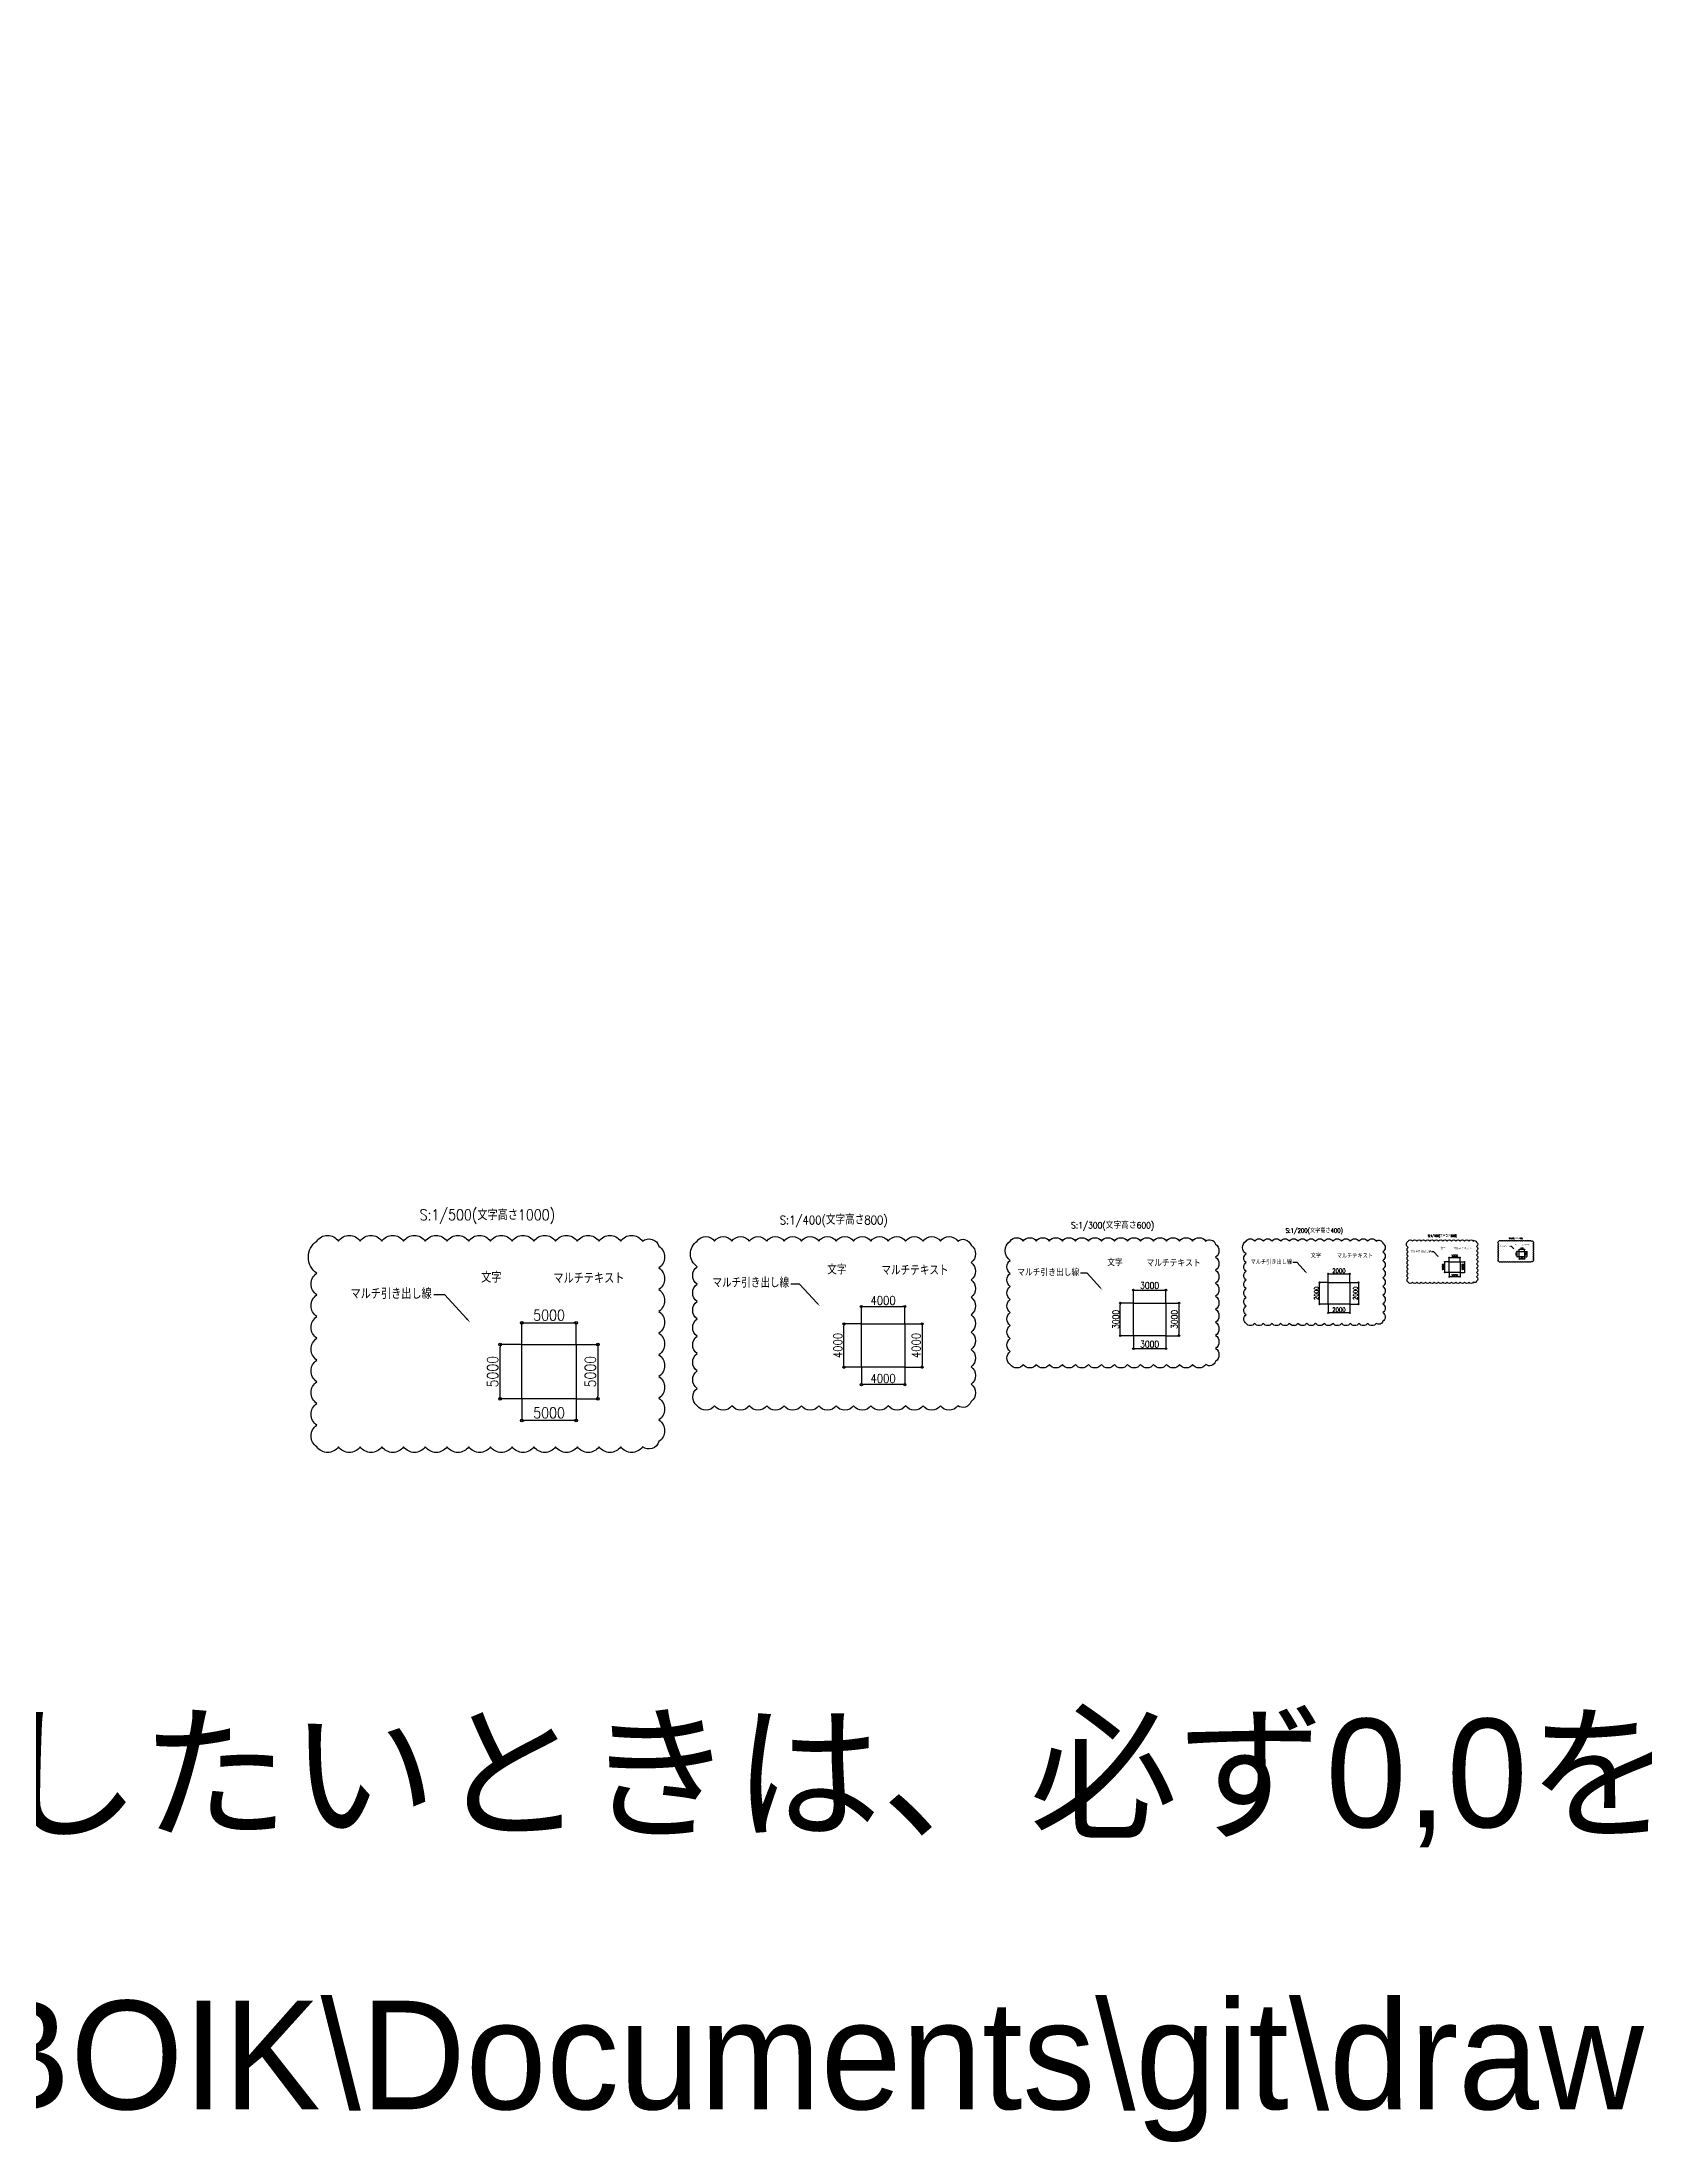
# Model space of a CAD drawing. Extents: x -668440 to 1010955, y -1678500 to 210463.
# Drawn here: x -5301 to 142429, y 17003 to 210463 of the extents above; entities that cross this region are included whole.
import ezdxf
from ezdxf import colors
from ezdxf.entities.mleader import LeaderData, LeaderLine
from ezdxf.enums import TextEntityAlignment as Align
from ezdxf.math import Vec2, Vec3

# ---------------------------------------------------------------- set-up
doc = ezdxf.new("R2010")
doc.units = 0
doc.header["$MEASUREMENT"] = 0
doc.layers.get('0').update_dxf_attribs({"color": 3, "linetype": 'CONTINUOUS'})
doc.layers.get('Defpoints').update_dxf_attribs({"color": 251, "linetype": 'CONTINUOUS'})
doc.layers.add('99_レイアウト枠', color=251, linetype='CONTINUOUS', plot=False)
doc.styles.add('DRACAD', font='txt', dxfattribs={"width": 0.85, "bigfont": 'extfont2'})
doc.styles.get("Standard").update_dxf_attribs({"font": 'Osaka.ttc'})
doc.dimstyles.new('MYDIM', dxfattribs={"dimtxt": 120, "dimasz": 20, "dimexe": 1.25, "dimexo": 50, "dimgap": 50, "dimtad": 1, "dimdec": 4, "dimdsep": 46, "dimtxsty": 'DRACAD', "dimblk": 'ORIGIN', "dimcen": 2.5, "dimadec": 0, "dimazin": 0, "dimtfac": 1, "dimtdec": 4, "dimtmove": 0, "dimatfit": 3, "dimfxl": 1, "dimtolj": 1, "dimtzin": 0, "dimarcsym": 0})

# ---------------------------------------------------------------- blocks, each defined once
blk = doc.blocks.new('_ORIGIN')
at = {"color": 0, "linetype": 'ByBlock', "lineweight": -2}
blk.add_line((0, 0), (-1, 0), dxfattribs=at)
blk.add_circle((0, 0), 0.5, dxfattribs=at)
blk = doc.blocks.new('*D10223')
at = {"color": 0, "lineweight": -2}
for p, q in [((38899, 90470), (36899, 90470)), ((36899, 85720), (36899, 90220)), ((38899, 85470), (36899, 85470))]:
    blk.add_line(p, q, dxfattribs=at)
at = {"layer": 'Defpoints', "color": 0}
for p in [(36899, 90470), (38899, 90470), (38899, 85470)]:
    blk.add_point(p, dxfattribs=at)
at = {"color": 0, "linetype": 'ByBlock', "lineweight": -2, "xscale": 250, "yscale": 250, "zscale": 250}
for p, rotation in [((36899, 90470), 90), ((36899, 85470), 270)]:
    blk.add_blockref('_ORIGIN', p, dxfattribs=dict(at, rotation=rotation))
at = {"color": 0, "insert": (36199, 87970), "char_height": 1000, "attachment_point": 5, "rotation": 90, "style": 'DRACAD'}
blk.add_mtext('\\A1;5000', dxfattribs=at)
blk = doc.blocks.new('*D10224')
at = {"color": 0, "lineweight": -2}
for p, q in [((38899, 85470), (38899, 83470)), ((43899, 85470), (43899, 83470)), ((43649, 83470), (39149, 83470))]:
    blk.add_line(p, q, dxfattribs=at)
at = {"layer": 'Defpoints', "color": 0}
for p in [(38899, 85470), (43899, 85470), (38899, 83470)]:
    blk.add_point(p, dxfattribs=at)
at = {"color": 0, "linetype": 'ByBlock', "lineweight": -2, "xscale": 250, "yscale": 250, "zscale": 250, "rotation": 180}
blk.add_blockref('_ORIGIN', (38899, 83470), dxfattribs=at)
at = {"color": 0, "linetype": 'ByBlock', "lineweight": -2, "xscale": 250, "yscale": 250, "zscale": 250}
blk.add_blockref('_ORIGIN', (43899, 83470), dxfattribs=at)
at = {"color": 0, "insert": (41399, 84170), "char_height": 1000, "attachment_point": 5, "style": 'DRACAD'}
blk.add_mtext('\\A1;5000', dxfattribs=at)
blk = doc.blocks.new('*D10225')
at = {"color": 0, "lineweight": -2}
for p, q in [((43899, 90470), (45899, 90470)), ((45899, 90220), (45899, 85720)), ((43899, 85470), (45899, 85470))]:
    blk.add_line(p, q, dxfattribs=at)
at = {"layer": 'Defpoints', "color": 0}
for p in [(43899, 90470), (43899, 85470), (45899, 85470)]:
    blk.add_point(p, dxfattribs=at)
at = {"color": 0, "linetype": 'ByBlock', "lineweight": -2, "xscale": 250, "yscale": 250, "zscale": 250}
for p, rotation in [((45899, 90470), 90), ((45899, 85470), 270)]:
    blk.add_blockref('_ORIGIN', p, dxfattribs=dict(at, rotation=rotation))
at = {"color": 0, "insert": (45199, 87970), "char_height": 1000, "attachment_point": 5, "rotation": 90, "style": 'DRACAD'}
blk.add_mtext('\\A1;5000', dxfattribs=at)
blk = doc.blocks.new('*D10226')
at = {"color": 0, "lineweight": -2}
for p, q in [((38899, 90470), (38899, 92470)), ((39149, 92470), (43649, 92470)), ((43899, 90470), (43899, 92470))]:
    blk.add_line(p, q, dxfattribs=at)
at = {"layer": 'Defpoints', "color": 0}
for p in [(43899, 92470), (38899, 90470), (43899, 90470)]:
    blk.add_point(p, dxfattribs=at)
at = {"color": 0, "linetype": 'ByBlock', "lineweight": -2, "xscale": 250, "yscale": 250, "zscale": 250, "rotation": 180}
blk.add_blockref('_ORIGIN', (38899, 92470), dxfattribs=at)
at = {"color": 0, "linetype": 'ByBlock', "lineweight": -2, "xscale": 250, "yscale": 250, "zscale": 250}
blk.add_blockref('_ORIGIN', (43899, 92470), dxfattribs=at)
at = {"color": 0, "insert": (41399, 93170), "char_height": 1000, "attachment_point": 5, "style": 'DRACAD'}
blk.add_mtext('\\A1;5000', dxfattribs=at)
blk = doc.blocks.new('*D10230')
at = {"color": 0, "lineweight": -2}
for p, q in [((70162, 92376), (70162, 93976)), ((70362, 93976), (73962, 93976)), ((74162, 92376), (74162, 93976))]:
    blk.add_line(p, q, dxfattribs=at)
at = {"layer": 'Defpoints', "color": 0}
for p in [(74162, 93976), (70162, 92376), (74162, 92376)]:
    blk.add_point(p, dxfattribs=at)
at = {"color": 0, "linetype": 'ByBlock', "lineweight": -2, "xscale": 200, "yscale": 200, "zscale": 200, "rotation": 180}
blk.add_blockref('_ORIGIN', (70162, 93976), dxfattribs=at)
at = {"color": 0, "linetype": 'ByBlock', "lineweight": -2, "xscale": 200, "yscale": 200, "zscale": 200}
blk.add_blockref('_ORIGIN', (74162, 93976), dxfattribs=at)
at = {"color": 0, "insert": (72162, 94536), "char_height": 800, "attachment_point": 5, "style": 'DRACAD'}
blk.add_mtext('\\A1;4000', dxfattribs=at)
blk = doc.blocks.new('*D10231')
at = {"color": 0, "lineweight": -2}
for p, q in [((74162, 92376), (75762, 92376)), ((75762, 92176), (75762, 88576)), ((74162, 88376), (75762, 88376))]:
    blk.add_line(p, q, dxfattribs=at)
at = {"layer": 'Defpoints', "color": 0}
for p in [(74162, 92376), (74162, 88376), (75762, 88376)]:
    blk.add_point(p, dxfattribs=at)
at = {"color": 0, "linetype": 'ByBlock', "lineweight": -2, "xscale": 200, "yscale": 200, "zscale": 200}
for p, rotation in [((75762, 92376), 90), ((75762, 88376), 270)]:
    blk.add_blockref('_ORIGIN', p, dxfattribs=dict(at, rotation=rotation))
at = {"color": 0, "insert": (75202, 90376), "char_height": 800, "attachment_point": 5, "rotation": 90, "style": 'DRACAD'}
blk.add_mtext('\\A1;4000', dxfattribs=at)
blk = doc.blocks.new('*D10232')
at = {"color": 0, "lineweight": -2}
for p, q in [((70162, 92376), (68562, 92376)), ((68562, 88576), (68562, 92176)), ((70162, 88376), (68562, 88376))]:
    blk.add_line(p, q, dxfattribs=at)
at = {"layer": 'Defpoints', "color": 0}
for p in [(68562, 92376), (70162, 92376), (70162, 88376)]:
    blk.add_point(p, dxfattribs=at)
at = {"color": 0, "linetype": 'ByBlock', "lineweight": -2, "xscale": 200, "yscale": 200, "zscale": 200}
for p, rotation in [((68562, 92376), 90), ((68562, 88376), 270)]:
    blk.add_blockref('_ORIGIN', p, dxfattribs=dict(at, rotation=rotation))
at = {"color": 0, "insert": (68002, 90376), "char_height": 800, "attachment_point": 5, "rotation": 90, "style": 'DRACAD'}
blk.add_mtext('\\A1;4000', dxfattribs=at)
blk = doc.blocks.new('*D10233')
at = {"color": 0, "lineweight": -2}
for p, q in [((70162, 88376), (70162, 86776)), ((74162, 88376), (74162, 86776)), ((73962, 86776), (70362, 86776))]:
    blk.add_line(p, q, dxfattribs=at)
at = {"layer": 'Defpoints', "color": 0}
for p in [(70162, 88376), (74162, 88376), (70162, 86776)]:
    blk.add_point(p, dxfattribs=at)
at = {"color": 0, "linetype": 'ByBlock', "lineweight": -2, "xscale": 200, "yscale": 200, "zscale": 200, "rotation": 180}
blk.add_blockref('_ORIGIN', (70162, 86776), dxfattribs=at)
at = {"color": 0, "linetype": 'ByBlock', "lineweight": -2, "xscale": 200, "yscale": 200, "zscale": 200}
blk.add_blockref('_ORIGIN', (74162, 86776), dxfattribs=at)
at = {"color": 0, "insert": (72162, 87336), "char_height": 800, "attachment_point": 5, "style": 'DRACAD'}
blk.add_mtext('\\A1;4000', dxfattribs=at)
blk = doc.blocks.new('*D10234')
at = {"color": 0, "lineweight": -2}
for p, q in [((95213, 94282), (95213, 95482)), ((95363, 95482), (98063, 95482)), ((98213, 94282), (98213, 95482))]:
    blk.add_line(p, q, dxfattribs=at)
at = {"layer": 'Defpoints', "color": 0}
for p in [(98213, 95482), (95213, 94282), (98213, 94282)]:
    blk.add_point(p, dxfattribs=at)
at = {"color": 0, "linetype": 'ByBlock', "lineweight": -2, "xscale": 150, "yscale": 150, "zscale": 150, "rotation": 180}
blk.add_blockref('_ORIGIN', (95213, 95482), dxfattribs=at)
at = {"color": 0, "linetype": 'ByBlock', "lineweight": -2, "xscale": 150, "yscale": 150, "zscale": 150}
blk.add_blockref('_ORIGIN', (98213, 95482), dxfattribs=at)
at = {"color": 0, "insert": (96713, 95902), "char_height": 600, "attachment_point": 5, "style": 'DRACAD'}
blk.add_mtext('\\A1;3000', dxfattribs=at)
blk = doc.blocks.new('*D10235')
at = {"color": 0, "lineweight": -2}
for p, q in [((98213, 94282), (99413, 94282)), ((99413, 94132), (99413, 91432)), ((98213, 91282), (99413, 91282))]:
    blk.add_line(p, q, dxfattribs=at)
at = {"layer": 'Defpoints', "color": 0}
for p in [(98213, 94282), (98213, 91282), (99413, 91282)]:
    blk.add_point(p, dxfattribs=at)
at = {"color": 0, "linetype": 'ByBlock', "lineweight": -2, "xscale": 150, "yscale": 150, "zscale": 150}
for p, rotation in [((99413, 94282), 90), ((99413, 91282), 270)]:
    blk.add_blockref('_ORIGIN', p, dxfattribs=dict(at, rotation=rotation))
at = {"color": 0, "insert": (98993, 92782), "char_height": 600, "attachment_point": 5, "rotation": 90, "style": 'DRACAD'}
blk.add_mtext('\\A1;3000', dxfattribs=at)
blk = doc.blocks.new('*D10236')
at = {"color": 0, "lineweight": -2}
for p, q in [((95213, 94282), (94013, 94282)), ((94013, 91432), (94013, 94132)), ((95213, 91282), (94013, 91282))]:
    blk.add_line(p, q, dxfattribs=at)
at = {"layer": 'Defpoints', "color": 0}
for p in [(94013, 94282), (95213, 94282), (95213, 91282)]:
    blk.add_point(p, dxfattribs=at)
at = {"color": 0, "linetype": 'ByBlock', "lineweight": -2, "xscale": 150, "yscale": 150, "zscale": 150}
for p, rotation in [((94013, 94282), 90), ((94013, 91282), 270)]:
    blk.add_blockref('_ORIGIN', p, dxfattribs=dict(at, rotation=rotation))
at = {"color": 0, "insert": (93593, 92782), "char_height": 600, "attachment_point": 5, "rotation": 90, "style": 'DRACAD'}
blk.add_mtext('\\A1;3000', dxfattribs=at)
blk = doc.blocks.new('*D10237')
at = {"color": 0, "lineweight": -2}
for p, q in [((95213, 91282), (95213, 90082)), ((98213, 91282), (98213, 90082)), ((98063, 90082), (95363, 90082))]:
    blk.add_line(p, q, dxfattribs=at)
at = {"layer": 'Defpoints', "color": 0}
for p in [(95213, 91282), (98213, 91282), (95213, 90082)]:
    blk.add_point(p, dxfattribs=at)
at = {"color": 0, "linetype": 'ByBlock', "lineweight": -2, "xscale": 150, "yscale": 150, "zscale": 150, "rotation": 180}
blk.add_blockref('_ORIGIN', (95213, 90082), dxfattribs=at)
at = {"color": 0, "linetype": 'ByBlock', "lineweight": -2, "xscale": 150, "yscale": 150, "zscale": 150}
blk.add_blockref('_ORIGIN', (98213, 90082), dxfattribs=at)
at = {"color": 0, "insert": (96713, 90502), "char_height": 600, "attachment_point": 5, "style": 'DRACAD'}
blk.add_mtext('\\A1;3000', dxfattribs=at)
blk = doc.blocks.new('*D10238')
at = {"color": 0, "lineweight": -2}
for p, q in [((113149, 96188), (113149, 96988)), ((113249, 96988), (115049, 96988)), ((115149, 96188), (115149, 96988))]:
    blk.add_line(p, q, dxfattribs=at)
at = {"layer": 'Defpoints', "color": 0}
for p in [(115149, 96988), (113149, 96188), (115149, 96188)]:
    blk.add_point(p, dxfattribs=at)
at = {"color": 0, "linetype": 'ByBlock', "lineweight": -2, "xscale": 100, "yscale": 100, "zscale": 100, "rotation": 180}
blk.add_blockref('_ORIGIN', (113149, 96988), dxfattribs=at)
at = {"color": 0, "linetype": 'ByBlock', "lineweight": -2, "xscale": 100, "yscale": 100, "zscale": 100}
blk.add_blockref('_ORIGIN', (115149, 96988), dxfattribs=at)
at = {"color": 0, "insert": (114149, 97268), "char_height": 400, "attachment_point": 5, "style": 'DRACAD'}
blk.add_mtext('\\A1;2000', dxfattribs=at)
blk = doc.blocks.new('*D10239')
at = {"color": 0, "lineweight": -2}
for p, q in [((115149, 96188), (115949, 96188)), ((115949, 96088), (115949, 94288)), ((115149, 94188), (115949, 94188))]:
    blk.add_line(p, q, dxfattribs=at)
at = {"layer": 'Defpoints', "color": 0}
for p in [(115149, 96188), (115149, 94188), (115949, 94188)]:
    blk.add_point(p, dxfattribs=at)
at = {"color": 0, "linetype": 'ByBlock', "lineweight": -2, "xscale": 100, "yscale": 100, "zscale": 100}
for p, rotation in [((115949, 96188), 90), ((115949, 94188), 270)]:
    blk.add_blockref('_ORIGIN', p, dxfattribs=dict(at, rotation=rotation))
at = {"color": 0, "insert": (115669, 95188), "char_height": 400, "attachment_point": 5, "rotation": 90, "style": 'DRACAD'}
blk.add_mtext('\\A1;2000', dxfattribs=at)
blk = doc.blocks.new('*D10240')
at = {"color": 0, "lineweight": -2}
for p, q in [((113149, 96188), (112349, 96188)), ((112349, 94288), (112349, 96088)), ((113149, 94188), (112349, 94188))]:
    blk.add_line(p, q, dxfattribs=at)
at = {"layer": 'Defpoints', "color": 0}
for p in [(112349, 96188), (113149, 96188), (113149, 94188)]:
    blk.add_point(p, dxfattribs=at)
at = {"color": 0, "linetype": 'ByBlock', "lineweight": -2, "xscale": 100, "yscale": 100, "zscale": 100}
for p, rotation in [((112349, 96188), 90), ((112349, 94188), 270)]:
    blk.add_blockref('_ORIGIN', p, dxfattribs=dict(at, rotation=rotation))
at = {"color": 0, "insert": (112069, 95188), "char_height": 400, "attachment_point": 5, "rotation": 90, "style": 'DRACAD'}
blk.add_mtext('\\A1;2000', dxfattribs=at)
blk = doc.blocks.new('*D10241')
at = {"color": 0, "lineweight": -2}
for p, q in [((113149, 94188), (113149, 93388)), ((115049, 93388), (113249, 93388)), ((115149, 94188), (115149, 93388))]:
    blk.add_line(p, q, dxfattribs=at)
at = {"layer": 'Defpoints', "color": 0}
for p in [(113149, 94188), (113149, 93388), (115149, 94188)]:
    blk.add_point(p, dxfattribs=at)
at = {"color": 0, "linetype": 'ByBlock', "lineweight": -2, "xscale": 100, "yscale": 100, "zscale": 100, "rotation": 180}
blk.add_blockref('_ORIGIN', (113149, 93388), dxfattribs=at)
at = {"color": 0, "linetype": 'ByBlock', "lineweight": -2, "xscale": 100, "yscale": 100, "zscale": 100}
blk.add_blockref('_ORIGIN', (115149, 93388), dxfattribs=at)
at = {"color": 0, "insert": (114149, 93668), "char_height": 400, "attachment_point": 5, "style": 'DRACAD'}
blk.add_mtext('\\A1;2000', dxfattribs=at)
blk = doc.blocks.new('*D10242')
at = {"color": 0, "lineweight": -2}
for p, q in [((124302, 98094), (124302, 98494)), ((124352, 98494), (125252, 98494)), ((125302, 98094), (125302, 98494))]:
    blk.add_line(p, q, dxfattribs=at)
at = {"layer": 'Defpoints', "color": 0}
for p in [(124302, 98094), (125302, 98494), (125302, 98094)]:
    blk.add_point(p, dxfattribs=at)
at = {"color": 0, "linetype": 'ByBlock', "lineweight": -2, "xscale": 50, "yscale": 50, "zscale": 50, "rotation": 180}
blk.add_blockref('_ORIGIN', (124302, 98494), dxfattribs=at)
at = {"color": 0, "linetype": 'ByBlock', "lineweight": -2, "xscale": 50, "yscale": 50, "zscale": 50}
blk.add_blockref('_ORIGIN', (125302, 98494), dxfattribs=at)
at = {"color": 0, "insert": (124802, 98634), "char_height": 200, "attachment_point": 5, "style": 'DRACAD'}
blk.add_mtext('\\A1;1000', dxfattribs=at)
blk = doc.blocks.new('*D10243')
at = {"color": 0, "lineweight": -2}
for p, q in [((125302, 98094), (125702, 98094)), ((125302, 97094), (125702, 97094)), ((125702, 98044), (125702, 97144))]:
    blk.add_line(p, q, dxfattribs=at)
at = {"layer": 'Defpoints', "color": 0}
for p in [(125302, 98094), (125302, 97094), (125702, 97094)]:
    blk.add_point(p, dxfattribs=at)
at = {"color": 0, "linetype": 'ByBlock', "lineweight": -2, "xscale": 50, "yscale": 50, "zscale": 50}
for p, rotation in [((125702, 98094), 90), ((125702, 97094), 270)]:
    blk.add_blockref('_ORIGIN', p, dxfattribs=dict(at, rotation=rotation))
at = {"color": 0, "insert": (125562, 97594), "char_height": 200, "attachment_point": 5, "rotation": 90, "style": 'DRACAD'}
blk.add_mtext('\\A1;1000', dxfattribs=at)
blk = doc.blocks.new('*D10244')
at = {"color": 0, "lineweight": -2}
for p, q in [((124302, 98094), (123902, 98094)), ((123902, 97144), (123902, 98044)), ((124302, 97094), (123902, 97094))]:
    blk.add_line(p, q, dxfattribs=at)
at = {"layer": 'Defpoints', "color": 0}
for p in [(123902, 98094), (124302, 98094), (124302, 97094)]:
    blk.add_point(p, dxfattribs=at)
at = {"color": 0, "linetype": 'ByBlock', "lineweight": -2, "xscale": 50, "yscale": 50, "zscale": 50}
for p, rotation in [((123902, 98094), 90), ((123902, 97094), 270)]:
    blk.add_blockref('_ORIGIN', p, dxfattribs=dict(at, rotation=rotation))
at = {"color": 0, "insert": (123762, 97594), "char_height": 200, "attachment_point": 5, "rotation": 90, "style": 'DRACAD'}
blk.add_mtext('\\A1;1000', dxfattribs=at)
blk = doc.blocks.new('*D10245')
at = {"color": 0, "lineweight": -2}
for p, q in [((124302, 97094), (124302, 96694)), ((125302, 97094), (125302, 96694)), ((125252, 96694), (124352, 96694))]:
    blk.add_line(p, q, dxfattribs=at)
at = {"layer": 'Defpoints', "color": 0}
for p in [(124302, 97094), (125302, 97094), (124302, 96694)]:
    blk.add_point(p, dxfattribs=at)
at = {"color": 0, "linetype": 'ByBlock', "lineweight": -2, "xscale": 50, "yscale": 50, "zscale": 50, "rotation": 180}
blk.add_blockref('_ORIGIN', (124302, 96694), dxfattribs=at)
at = {"color": 0, "linetype": 'ByBlock', "lineweight": -2, "xscale": 50, "yscale": 50, "zscale": 50}
blk.add_blockref('_ORIGIN', (125302, 96694), dxfattribs=at)
at = {"color": 0, "insert": (124802, 96834), "char_height": 200, "attachment_point": 5, "style": 'DRACAD'}
blk.add_mtext('\\A1;1000', dxfattribs=at)
blk = doc.blocks.new('*D10246')
at = {"color": 0, "lineweight": -2}
for p, q in [((130754, 99047), (130754, 99247)), ((130779, 99247), (131229, 99247)), ((131254, 99047), (131254, 99247))]:
    blk.add_line(p, q, dxfattribs=at)
at = {"layer": 'Defpoints', "color": 0}
for p in [(130754, 99047), (131254, 99247), (131254, 99047)]:
    blk.add_point(p, dxfattribs=at)
at = {"color": 0, "linetype": 'ByBlock', "lineweight": -2, "xscale": 25, "yscale": 25, "zscale": 25, "rotation": 180}
blk.add_blockref('_ORIGIN', (130754, 99247), dxfattribs=at)
at = {"color": 0, "linetype": 'ByBlock', "lineweight": -2, "xscale": 25, "yscale": 25, "zscale": 25}
blk.add_blockref('_ORIGIN', (131254, 99247), dxfattribs=at)
at = {"color": 0, "insert": (131004, 99317), "char_height": 100, "attachment_point": 5, "style": 'DRACAD'}
blk.add_mtext('\\A1;500', dxfattribs=at)
blk = doc.blocks.new('*D10247')
at = {"color": 0, "lineweight": -2}
for p, q in [((131254, 99047), (131454, 99047)), ((131454, 99022), (131454, 98572)), ((131254, 98547), (131454, 98547))]:
    blk.add_line(p, q, dxfattribs=at)
at = {"layer": 'Defpoints', "color": 0}
for p in [(131254, 99047), (131254, 98547), (131454, 98547)]:
    blk.add_point(p, dxfattribs=at)
at = {"color": 0, "linetype": 'ByBlock', "lineweight": -2, "xscale": 25, "yscale": 25, "zscale": 25}
for p, rotation in [((131454, 99047), 90), ((131454, 98547), 270)]:
    blk.add_blockref('_ORIGIN', p, dxfattribs=dict(at, rotation=rotation))
at = {"color": 0, "insert": (131384, 98797), "char_height": 100, "attachment_point": 5, "rotation": 90, "style": 'DRACAD'}
blk.add_mtext('\\A1;500', dxfattribs=at)
blk = doc.blocks.new('*D10248')
at = {"color": 0, "lineweight": -2}
for p, q in [((130754, 99047), (130554, 99047)), ((130554, 98572), (130554, 99022)), ((130754, 98547), (130554, 98547))]:
    blk.add_line(p, q, dxfattribs=at)
at = {"layer": 'Defpoints', "color": 0}
for p in [(130554, 99047), (130754, 99047), (130754, 98547)]:
    blk.add_point(p, dxfattribs=at)
at = {"color": 0, "linetype": 'ByBlock', "lineweight": -2, "xscale": 25, "yscale": 25, "zscale": 25}
for p, rotation in [((130554, 99047), 90), ((130554, 98547), 270)]:
    blk.add_blockref('_ORIGIN', p, dxfattribs=dict(at, rotation=rotation))
at = {"color": 0, "insert": (130484, 98797), "char_height": 100, "attachment_point": 5, "rotation": 90, "style": 'DRACAD'}
blk.add_mtext('\\A1;500', dxfattribs=at)
blk = doc.blocks.new('*D10249')
at = {"color": 0, "lineweight": -2}
for p, q in [((130754, 98547), (130754, 98347)), ((131229, 98347), (130779, 98347)), ((131254, 98547), (131254, 98347))]:
    blk.add_line(p, q, dxfattribs=at)
at = {"layer": 'Defpoints', "color": 0}
for p in [(130754, 98547), (130754, 98347), (131254, 98547)]:
    blk.add_point(p, dxfattribs=at)
at = {"color": 0, "linetype": 'ByBlock', "lineweight": -2, "xscale": 25, "yscale": 25, "zscale": 25, "rotation": 180}
blk.add_blockref('_ORIGIN', (130754, 98347), dxfattribs=at)
at = {"color": 0, "linetype": 'ByBlock', "lineweight": -2, "xscale": 25, "yscale": 25, "zscale": 25}
blk.add_blockref('_ORIGIN', (131254, 98347), dxfattribs=at)
at = {"color": 0, "insert": (131004, 98417), "char_height": 100, "attachment_point": 5, "style": 'DRACAD'}
blk.add_mtext('\\A1;500', dxfattribs=at)

msp = doc.modelspace()

# ---------------------------------------------------------------- hatches: boundary and pattern name
h = msp.add_hatch()
h.set_pattern_fill('ANSI31', color=256, scale=1000)
edge = h.paths.add_edge_path()
edge.add_line((123911.38421, 194143.64737), (123911.38421, 210462.61667))

# ---------------------------------------------------------------- linework, layer by layer
for points in [[(20000, 100000, -0.5206), (22000, 100000, -0.5206), (24000, 100000, -0.5206), (26000, 100000, -0.5206), (28000, 100000, -0.5206), (30000, 100000, -0.5206), (32000, 100000, -0.5206), (34000, 100000, -0.5206), (36000, 100000, -0.5206), (38000, 100000, -0.5206), (40000, 100000, -0.5206), (42000, 100000, -0.5206), (44000, 100000, -0.5206), (46000, 100000, -0.5206), (48000, 100000, -0.5206), (50000, 100000, -0.5206), (51523.65796, 99523.65796, -0.5206), (51523.65796, 97523.65796, -0.5206), (51523.65796, 95523.65796, -0.5206), (51523.65796, 93523.65796, -0.5206), (51523.65796, 91523.65796, -0.5206), (51523.65796, 89523.65796, -0.5206), (51523.65796, 87523.65796, -0.5206), (51523.65796, 85523.65796, -0.5206), (51523.65796, 83523.65796, -0.5206), (51523.65796, 81523.65796, -0.5206), (50003.75345, 81043.56247, -0.5206), (48003.75345, 81043.56247, -0.5206), (46003.75345, 81043.56247, -0.5206), (44003.75345, 81043.56247, -0.5206), (42003.75345, 81043.56247, -0.5206), (40003.75345, 81043.56247, -0.5206), (38003.75345, 81043.56247, -0.5206), (36003.75345, 81043.56247, -0.5206), (34003.75345, 81043.56247, -0.5206), (32003.75345, 81043.56247, -0.5206), (30003.75345, 81043.56247, -0.5206), (28003.75345, 81043.56247, -0.5206), (26003.75345, 81043.56247, -0.5206), (24003.75345, 81043.56247, -0.5206), (22003.75345, 81043.56247, -0.5206), (20003.75345, 81043.56247, -0.5206), (20000, 83039.80901, -0.5206), (20000, 85039.80901, -0.5206), (20000, 87039.80901, -0.5206), (20000, 89039.80901, -0.5206), (20000, 91039.80901, -0.5206), (20000, 93039.80901, -0.5206), (20000, 95039.80901, -0.5206), (20000, 97039.80901, -0.5206), (20000, 100000, -0.5206)], [(55043.00771, 100000, -0.5206), (56643.00771, 100000, -0.5206), (58243.00771, 100000, -0.5206), (59843.00771, 100000, -0.5206), (61443.00771, 100000, -0.5206), (63043.00771, 100000, -0.5206), (64643.00771, 100000, -0.5206), (66243.00771, 100000, -0.5206), (67843.00771, 100000, -0.5206), (69443.00771, 100000, -0.5206), (71043.00771, 100000, -0.5206), (72643.00771, 100000, -0.5206), (74243.00771, 100000, -0.5206), (75843.00771, 100000, -0.5206), (77443.00771, 100000, -0.5206), (79043.00771, 100000, -0.5206), (80261.93408, 99618.92637, -0.5206), (80261.93408, 98018.92637, -0.5206), (80261.93408, 96418.92637, -0.5206), (80261.93408, 94818.92637, -0.5206), (80261.93408, 93218.92637, -0.5206), (80261.93408, 91618.92637, -0.5206), (80261.93408, 90018.92637, -0.5206), (80261.93408, 88418.92637, -0.5206), (80261.93408, 86818.92637, -0.5206), (80261.93408, 85218.92637, -0.5206), (79046.01048, 84834.84997, -0.5206), (77446.01048, 84834.84997, -0.5206), (75846.01048, 84834.84997, -0.5206), (74246.01048, 84834.84997, -0.5206), (72646.01048, 84834.84997, -0.5206), (71046.01048, 84834.84997, -0.5206), (69446.01048, 84834.84997, -0.5206), (67846.01048, 84834.84997, -0.5206), (66246.01048, 84834.84997, -0.5206), (64646.01048, 84834.84997, -0.5206), (63046.01048, 84834.84997, -0.5206), (61446.01048, 84834.84997, -0.5206), (59846.01048, 84834.84997, -0.5206), (58246.01048, 84834.84997, -0.5206), (56646.01048, 84834.84997, -0.5206), (55046.01048, 84834.84997, -0.5206), (55043.00771, 86431.84721, -0.5206), (55043.00771, 88031.84721, -0.5206), (55043.00771, 89631.84721, -0.5206), (55043.00771, 91231.84721, -0.5206), (55043.00771, 92831.84721, -0.5206), (55043.00771, 94431.84721, -0.5206), (55043.00771, 96031.84721, -0.5206), (55043.00771, 97631.84721, -0.5206), (55043.00771, 100000, -0.5206)], [(83873.68987, 100000, -0.5206), (85073.68987, 100000, -0.5206), (86273.68987, 100000, -0.5206), (87473.68987, 100000, -0.5206), (88673.68987, 100000, -0.5206), (89873.68987, 100000, -0.5206), (91073.68987, 100000, -0.5206), (92273.68987, 100000, -0.5206), (93473.68987, 100000, -0.5206), (94673.68987, 100000, -0.5206), (95873.68987, 100000, -0.5206), (97073.68987, 100000, -0.5206), (98273.68987, 100000, -0.5206), (99473.68987, 100000, -0.5206), (100673.68987, 100000, -0.5206), (101873.68987, 100000, -0.5206), (102787.88465, 99714.19478, -0.5206), (102787.88465, 98514.19478, -0.5206), (102787.88465, 97314.19478, -0.5206), (102787.88465, 96114.19478, -0.5206), (102787.88465, 94914.19478, -0.5206), (102787.88465, 93714.19478, -0.5206), (102787.88465, 92514.19478, -0.5206), (102787.88465, 91314.19478, -0.5206), (102787.88465, 90114.19478, -0.5206), (102787.88465, 88914.19478, -0.5206), (101875.94194, 88626.13748, -0.5206), (100675.94194, 88626.13748, -0.5206), (99475.94194, 88626.13748, -0.5206), (98275.94194, 88626.13748, -0.5206), (97075.94194, 88626.13748, -0.5206), (95875.94194, 88626.13748, -0.5206), (94675.94194, 88626.13748, -0.5206), (93475.94194, 88626.13748, -0.5206), (92275.94194, 88626.13748, -0.5206), (91075.94194, 88626.13748, -0.5206), (89875.94194, 88626.13748, -0.5206), (88675.94194, 88626.13748, -0.5206), (87475.94194, 88626.13748, -0.5206), (86275.94194, 88626.13748, -0.5206), (85075.94194, 88626.13748, -0.5206), (83875.94194, 88626.13748, -0.5206), (83873.68987, 89823.88541, -0.5206), (83873.68987, 91023.88541, -0.5206), (83873.68987, 92223.88541, -0.5206), (83873.68987, 93423.88541, -0.5206), (83873.68987, 94623.88541, -0.5206), (83873.68987, 95823.88541, -0.5206), (83873.68987, 97023.88541, -0.5206), (83873.68987, 98223.88541, -0.5206), (83873.68987, 100000, -0.5206)], [(105589.10752, 100000, -0.5206), (106389.10752, 100000, -0.5206), (107189.10752, 100000, -0.5206), (107989.10752, 100000, -0.5206), (108789.10752, 100000, -0.5206), (109589.10752, 100000, -0.5206), (110389.10752, 100000, -0.5206), (111189.10752, 100000, -0.5206), (111989.10752, 100000, -0.5206), (112789.10752, 100000, -0.5206), (113589.10752, 100000, -0.5206), (114389.10752, 100000, -0.5206), (115189.10752, 100000, -0.5206), (115989.10752, 100000, -0.5206), (116789.10752, 100000, -0.5206), (117589.10752, 100000, -0.5206), (118198.5707, 99809.46318, -0.5206), (118198.5707, 99009.46318, -0.5206), (118198.5707, 98209.46318, -0.5206), (118198.5707, 97409.46318, -0.5206), (118198.5707, 96609.46318, -0.5206), (118198.5707, 95809.46318, -0.5206), (118198.5707, 95009.46318, -0.5206), (118198.5707, 94209.46318, -0.5206), (118198.5707, 93409.46318, -0.5206), (118198.5707, 92609.46318, -0.5206), (117590.6089, 92417.42499, -0.5206), (116790.6089, 92417.42499, -0.5206), (115990.6089, 92417.42499, -0.5206), (115190.6089, 92417.42499, -0.5206), (114390.6089, 92417.42499, -0.5206), (113590.6089, 92417.42499, -0.5206), (112790.6089, 92417.42499, -0.5206), (111990.6089, 92417.42499, -0.5206), (111190.6089, 92417.42499, -0.5206), (110390.6089, 92417.42499, -0.5206), (109590.6089, 92417.42499, -0.5206), (108790.6089, 92417.42499, -0.5206), (107990.6089, 92417.42499, -0.5206), (107190.6089, 92417.42499, -0.5206), (106390.6089, 92417.42499, -0.5206), (105590.6089, 92417.42499, -0.5206), (105589.10752, 93215.9236, -0.5206), (105589.10752, 94015.9236, -0.5206), (105589.10752, 94815.9236, -0.5206), (105589.10752, 95615.9236, -0.5206), (105589.10752, 96415.9236, -0.5206), (105589.10752, 97215.9236, -0.5206), (105589.10752, 98015.9236, -0.5206), (105589.10752, 98815.9236, -0.5206), (105589.10752, 100000, -0.5206)], [(120522.58242, 100000, -0.5206), (120922.58242, 100000, -0.5206), (121322.58242, 100000, -0.5206), (121722.58242, 100000, -0.5206), (122122.58242, 100000, -0.5206), (122522.58242, 100000, -0.5206), (122922.58242, 100000, -0.5206), (123322.58242, 100000, -0.5206), (123722.58242, 100000, -0.5206), (124122.58242, 100000, -0.5206), (124522.58242, 100000, -0.5206), (124922.58242, 100000, -0.5206), (125322.58242, 100000, -0.5206), (125722.58242, 100000, -0.5206), (126122.58242, 100000, -0.5206), (126522.58242, 100000, -0.5206), (126827.31401, 99904.73159, -0.5206), (126827.31401, 99504.73159, -0.5206), (126827.31401, 99104.73159, -0.5206), (126827.31401, 98704.73159, -0.5206), (126827.31401, 98304.73159, -0.5206), (126827.31401, 97904.73159, -0.5206), (126827.31401, 97504.73159, -0.5206), (126827.31401, 97104.73159, -0.5206), (126827.31401, 96704.73159, -0.5206), (126827.31401, 96304.73159, -0.5206), (126523.33311, 96208.71249, -0.5206), (126123.33311, 96208.71249, -0.5206), (125723.33311, 96208.71249, -0.5206), (125323.33311, 96208.71249, -0.5206), (124923.33311, 96208.71249, -0.5206), (124523.33311, 96208.71249, -0.5206), (124123.33311, 96208.71249, -0.5206), (123723.33311, 96208.71249, -0.5206), (123323.33311, 96208.71249, -0.5206), (122923.33311, 96208.71249, -0.5206), (122523.33311, 96208.71249, -0.5206), (122123.33311, 96208.71249, -0.5206), (121723.33311, 96208.71249, -0.5206), (121323.33311, 96208.71249, -0.5206), (120923.33311, 96208.71249, -0.5206), (120523.33311, 96208.71249, -0.5206), (120522.58242, 96607.9618, -0.5206), (120522.58242, 97007.9618, -0.5206), (120522.58242, 97407.9618, -0.5206), (120522.58242, 97807.9618, -0.5206), (120522.58242, 98207.9618, -0.5206), (120522.58242, 98607.9618, -0.5206), (120522.58242, 99007.9618, -0.5206), (120522.58242, 99407.9618, -0.5206), (120522.58242, 100000, -0.5206)], [(128864.4204, 100000, -0.5206), (129064.4204, 100000, -0.5206), (129264.4204, 100000, -0.5206), (129464.4204, 100000, -0.5206), (129664.4204, 100000, -0.5206), (129864.4204, 100000, -0.5206), (130064.4204, 100000, -0.5206), (130264.4204, 100000, -0.5206), (130464.4204, 100000, -0.5206), (130664.4204, 100000, -0.5206), (130864.4204, 100000, -0.5206), (131064.4204, 100000, -0.5206), (131264.4204, 100000, -0.5206), (131464.4204, 100000, -0.5206), (131664.4204, 100000, -0.5206), (131864.4204, 100000, -0.5206), (132016.78619, 99952.3658, -0.5206), (132016.78619, 99752.3658, -0.5206), (132016.78619, 99552.3658, -0.5206), (132016.78619, 99352.3658, -0.5206), (132016.78619, 99152.3658, -0.5206), (132016.78619, 98952.3658, -0.5206), (132016.78619, 98752.3658, -0.5206), (132016.78619, 98552.3658, -0.5206), (132016.78619, 98352.3658, -0.5206), (132016.78619, 98152.3658, -0.5206), (131864.79574, 98104.35625, -0.5206), (131664.79574, 98104.35625, -0.5206), (131464.79574, 98104.35625, -0.5206), (131264.79574, 98104.35625, -0.5206), (131064.79574, 98104.35625, -0.5206), (130864.79574, 98104.35625, -0.5206), (130664.79574, 98104.35625, -0.5206), (130464.79574, 98104.35625, -0.5206), (130264.79574, 98104.35625, -0.5206), (130064.79574, 98104.35625, -0.5206), (129864.79574, 98104.35625, -0.5206), (129664.79574, 98104.35625, -0.5206), (129464.79574, 98104.35625, -0.5206), (129264.79574, 98104.35625, -0.5206), (129064.79574, 98104.35625, -0.5206), (128864.79574, 98104.35625, -0.5206), (128864.4204, 98303.9809, -0.5206), (128864.4204, 98503.9809, -0.5206), (128864.4204, 98703.9809, -0.5206), (128864.4204, 98903.9809, -0.5206), (128864.4204, 99103.9809, -0.5206), (128864.4204, 99303.9809, -0.5206), (128864.4204, 99503.9809, -0.5206), (128864.4204, 99703.9809, -0.5206), (128864.4204, 100000, -0.5206)]]:
    msp.add_lwpolyline(points, format="xyb", close=True)
for points in [[(130754.27184, 99047.01434), (131254.27184, 99047.01434), (131254.27184, 98547.01434), (130754.27184, 98547.01434)], [(124302.28532, 98094.02867), (125302.28532, 98094.02867), (125302.28532, 97094.02867), (124302.28532, 97094.02867)], [(113148.51331, 96188.05735), (115148.51331, 96188.05735), (115148.51331, 94188.05735), (113148.51331, 94188.05735)], [(95212.79856, 94282.08602), (98212.79856, 94282.08602), (98212.79856, 91282.08602), (95212.79856, 91282.08602)], [(70161.8193, 92376.1147), (74161.8193, 92376.1147), (74161.8193, 88376.1147), (70161.8193, 88376.1147)], [(38898.51448, 90470.14337), (43898.51448, 90470.14337), (43898.51448, 85470.14337), (38898.51448, 85470.14337)]]:
    msp.add_lwpolyline(points, close=True)

# ---------------------------------------------------------------- texts
at = {"style": 'DRACAD', "width": 0.85}
for s, height, p in [('S:1/500(文字高さ1000)', 1000, (35718.84347, 102422.91396)), ('S:1/400(文字高さ800)', 800, (67618.08249, 101938.33117)), ('S:1/300(文字高さ600)', 600, (93304.99595, 101453.74837)), ('S:1/200(文字高さ400)', 400, (111876.64491, 100969.16558)), ('S:1/100(文字高さ200)', 200, (123666.35111, 100484.58279)), ('文字', 400, (112021.85439, 98667.26531)), ('文字', 200, (123738.95585, 99333.63265)), ('S:1/50(文字高さ100)', 100, (130436.30474, 100242.2914)), ('文字', 100, (130472.60711, 99666.81633)), ('文字', 1000, (36081.86717, 96668.16327)), ('文字', 800, (67908.50145, 97334.53062)), ('文字', 600, (93522.81017, 98000.89796))]:
    msp.add_text(s, height=height, dxfattribs=at).set_placement(p, align=Align.MIDDLE_CENTER)
at = {"attachment_point": 5, "style": 'DRACAD'}
for insert, char_height in [((115617.67972, 98633.93197), 400), ((125536.86852, 99316.96599), 200), ((131371.56345, 99658.48299), 100), ((45071.43051, 96584.82994), 1000), ((75100.15213, 97267.86395), 800), ((98916.54818, 97950.89796), 600)]:
    msp.add_mtext('マルチテキスト', dxfattribs=dict(at, insert=insert, char_height=char_height))
at = {"layer": '99_レイアウト枠'}
for s, p in [('縮尺変更したいときは、必ず0,0を起点でscaleを行う', (96912.97525, 45994.61572)), ('C:\\Users\\TSUBOIK\\Documents\\git\\drawing_template\\00Drawing\\', (98042.20007, 20019.14939))]:
    msp.add_text(s, height=10000, dxfattribs=at).set_placement(p, align=Align.CENTER)

# ---------------------------------------------------------------- dimensions: what is measured, and where the dimension line sits
for base, p1, p2, angle, override, picture, middle in [((125302.28532, 98494.02867), (124302.28532, 98094.02867), (125302.28532, 98094.02867), 180, {"dimtxt": 200, "dimasz": 50, "dimexe": 0, "dimexo": 0, "dimgap": 40}, '*D10242', (124802.28532, 98634.02867)), ((130554.27184, 99047.01434), (130754.27184, 98547.01434), (130754.27184, 99047.01434), 270, {"dimtxt": 100, "dimasz": 25, "dimexe": 0, "dimexo": 0, "dimgap": 20}, '*D10248', (130484.27184, 98797.01434)), ((131254.27184, 99247.01434), (130754.27184, 99047.01434), (131254.27184, 99047.01434), 180, {"dimtxt": 100, "dimasz": 25, "dimexe": 0, "dimexo": 0, "dimgap": 20}, '*D10246', (131004.27184, 99317.01434)), ((131454.27184, 98547.01434), (131254.27184, 99047.01434), (131254.27184, 98547.01434), 90, {"dimtxt": 100, "dimasz": 25, "dimexe": 0, "dimexo": 0, "dimgap": 20}, '*D10247', (131384.27184, 98797.01434)), ((115148.51331, 96988.05735), (113148.51331, 96188.05735), (115148.51331, 96188.05735), 180, {"dimtxt": 400, "dimasz": 100, "dimexe": 0, "dimexo": 0, "dimgap": 80}, '*D10238', (114148.51331, 97268.05735)), ((123902.28532, 98094.02867), (124302.28532, 97094.02867), (124302.28532, 98094.02867), 270, {"dimtxt": 200, "dimasz": 50, "dimexe": 0, "dimexo": 0, "dimgap": 40}, '*D10244', (123762.28532, 97594.02867)), ((125702.28532, 97094.02867), (125302.28532, 98094.02867), (125302.28532, 97094.02867), 90, {"dimtxt": 200, "dimasz": 50, "dimexe": 0, "dimexo": 0, "dimgap": 40}, '*D10243', (125562.28532, 97594.02867)), ((74161.8193, 93976.1147), (70161.8193, 92376.1147), (74161.8193, 92376.1147), 180, {"dimtxt": 800, "dimasz": 200, "dimexe": 0, "dimexo": 0, "dimgap": 160}, '*D10230', (72161.8193, 94536.1147)), ((98212.79856, 95482.08602), (95212.79856, 94282.08602), (98212.79856, 94282.08602), 180, {"dimtxt": 600, "dimasz": 150, "dimexe": 0, "dimexo": 0, "dimgap": 120}, '*D10234', (96712.79856, 95902.08602)), ((112348.51331, 96188.05735), (113148.51331, 94188.05735), (113148.51331, 96188.05735), 270, {"dimtxt": 400, "dimasz": 100, "dimexe": 0, "dimexo": 0, "dimgap": 80}, '*D10240', (112068.51331, 95188.05735)), ((115948.51331, 94188.05735), (115148.51331, 96188.05735), (115148.51331, 94188.05735), 90, {"dimtxt": 400, "dimasz": 100, "dimexe": 0, "dimexo": 0, "dimgap": 80}, '*D10239', (115668.51331, 95188.05735)), ((43898.51448, 92470.14337), (38898.51448, 90470.14337), (43898.51448, 90470.14337), 180, {"dimtxt": 1000, "dimasz": 250, "dimexe": 0, "dimexo": 0, "dimgap": 200, "dimtad": 1, "dimjust": 0, "dimtmove": 0}, '*D10226', (41398.51448, 93170.14337)), ((94012.79856, 94282.08602), (95212.79856, 91282.08602), (95212.79856, 94282.08602), 270, {"dimtxt": 600, "dimasz": 150, "dimexe": 0, "dimexo": 0, "dimgap": 120}, '*D10236', (93592.79856, 92782.08602)), ((99412.79856, 91282.08602), (98212.79856, 94282.08602), (98212.79856, 91282.08602), 90, {"dimtxt": 600, "dimasz": 150, "dimexe": 0, "dimexo": 0, "dimgap": 120}, '*D10235', (98992.79856, 92782.08602)), ((68561.8193, 92376.1147), (70161.8193, 88376.1147), (70161.8193, 92376.1147), 270, {"dimtxt": 800, "dimasz": 200, "dimexe": 0, "dimexo": 0, "dimgap": 160}, '*D10232', (68001.8193, 90376.1147)), ((75761.8193, 88376.1147), (74161.8193, 92376.1147), (74161.8193, 88376.1147), 90, {"dimtxt": 800, "dimasz": 200, "dimexe": 0, "dimexo": 0, "dimgap": 160}, '*D10231', (75201.8193, 90376.1147)), ((36898.51448, 90470.14337), (38898.51448, 85470.14337), (38898.51448, 90470.14337), 270, {"dimtxt": 1000, "dimasz": 250, "dimexe": 0, "dimexo": 0, "dimgap": 200, "dimtad": 1, "dimjust": 0, "dimtmove": 0}, '*D10223', (36198.51448, 87970.14337)), ((45898.51448, 85470.14337), (43898.51448, 90470.14337), (43898.51448, 85470.14337), 90, {"dimtxt": 1000, "dimasz": 250, "dimexe": 0, "dimexo": 0, "dimgap": 200, "dimtad": 1, "dimjust": 0, "dimtmove": 0}, '*D10225', (45198.51448, 87970.14337))]:
    dim = msp.add_linear_dim(base=base, p1=p1, p2=p2, angle=angle, dimstyle='MYDIM', override=override)
    dim.commit()
    dim.dimension.update_dxf_attribs({"geometry": picture, "text_midpoint": middle})
for base, p1, p2, override, picture, middle in [((124302.28532, 96694.02867), (125302.28532, 97094.02867), (124302.28532, 97094.02867), {"dimtxt": 200, "dimasz": 50, "dimexe": 0, "dimexo": 0, "dimgap": 40}, '*D10245', (124802.28532, 96834.02867)), ((130754.27184, 98347.01434), (131254.27184, 98547.01434), (130754.27184, 98547.01434), {"dimtxt": 100, "dimasz": 25, "dimexe": 0, "dimexo": 0, "dimgap": 20}, '*D10249', (131004.27184, 98417.01434)), ((113148.51331, 93388.05735), (115148.51331, 94188.05735), (113148.51331, 94188.05735), {"dimtxt": 400, "dimasz": 100, "dimexe": 0, "dimexo": 0, "dimgap": 80}, '*D10241', (114148.51331, 93668.05735)), ((95212.79856, 90082.08602), (98212.79856, 91282.08602), (95212.79856, 91282.08602), {"dimtxt": 600, "dimasz": 150, "dimexe": 0, "dimexo": 0, "dimgap": 120}, '*D10237', (96712.79856, 90502.08602)), ((70161.8193, 86776.1147), (74161.8193, 88376.1147), (70161.8193, 88376.1147), {"dimtxt": 800, "dimasz": 200, "dimexe": 0, "dimexo": 0, "dimgap": 160}, '*D10233', (72161.8193, 87336.1147)), ((38898.51448, 83470.14337), (43898.51448, 85470.14337), (38898.51448, 85470.14337), {"dimtxt": 1000, "dimasz": 250, "dimexe": 0, "dimexo": 0, "dimgap": 200, "dimtad": 1, "dimjust": 0, "dimtmove": 0}, '*D10224', (41398.51448, 84170.14337))]:
    dim = msp.add_linear_dim(base=base, p1=p1, p2=p2, dimstyle='MYDIM', override=override)
    dim.commit()
    dim.dimension.update_dxf_attribs({"geometry": picture, "text_midpoint": middle})

# ---------------------------------------------------------------- leaders
ml = msp.add_multileader_mtext('Standard')
ml.set_content('マルチ引き出し線', style='DRACAD')
ml.set_leader_properties()
ml.build(insert=Vec2(0, 0))
ml.multileader.update_dxf_attribs({"dogleg_length": 200, "arrow_head_size": 100})
ctx = ml.context
ctx.base_point, ctx.char_height, ctx.arrow_head_size, ctx.landing_gap_size, ctx.plane_origin = Vec3(121031.61682, 99011.17187), 200, 100, 40, Vec3(-709355.80069, 1576080.9622)
ctx.text_align_type = 2
notes = []
notes.append((ctx, [(0, (1, 1, 0), (122881.28348, 99011.17187), (-1, 0), 200, [(0, [(123349.43509, 98498.90001)], 0, [])])]))
ctx.mtext.insert, ctx.mtext.alignment = Vec3(122641.28348, 99131.17187), 3
ml = msp.add_multileader_mtext('Standard')
ml.set_content('マルチ引き出し線', style='DRACAD')
ml.set_leader_properties()
ml.build(insert=Vec2(0, 0))
ml.multileader.update_dxf_attribs({"dogleg_length": 100, "arrow_head_size": 50})
ctx = ml.context
ctx.base_point, ctx.char_height, ctx.arrow_head_size, ctx.landing_gap_size, ctx.plane_origin = Vec3(129118.93759, 99505.58593), 100, 50, 20, Vec3(-286074.77116, 838040.4811)
ctx.text_align_type = 2
notes.append((ctx, [(0, (1, 1, 0), (130043.77093, 99505.58593), (-1, 0), 100, [(0, [(130277.84673, 99249.45001)], 0, [])])]))
ctx.mtext.insert, ctx.mtext.alignment = Vec3(129923.77093, 99565.58593), 3
ml = msp.add_multileader_mtext('Standard')
ml.set_content('マルチ引き出し線', style='DRACAD')
ml.set_leader_properties()
ml.build(insert=Vec2(0, 0))
ml.multileader.update_dxf_attribs({"dogleg_length": 600, "arrow_head_size": 300})
ctx = ml.context
ctx.base_point, ctx.char_height, ctx.arrow_head_size, ctx.landing_gap_size, ctx.plane_origin = Vec3(85400.79305, 97033.5156), 600, 300, 120, Vec3(-2405761.45946, 4528242.88661)
ctx.text_align_type = 2
notes.append((ctx, [(0, (1, 1, 0), (90949.79305, 97033.5156), (-1, 0), 600, [(0, [(92354.24786, 95496.70004)], 0, [])])]))
ctx.mtext.insert, ctx.mtext.alignment = Vec3(90229.79305, 97393.5156), 3
ml = msp.add_multileader_mtext('Standard')
ml.set_content('マルチ引き出し線', style='DRACAD')
ml.set_leader_properties()
ml.build(insert=Vec2(0, 0))
ml.multileader.update_dxf_attribs({"dogleg_length": 400, "arrow_head_size": 200})
ctx = ml.context
ctx.base_point, ctx.char_height, ctx.arrow_head_size, ctx.landing_gap_size, ctx.plane_origin = Vec3(106607.17631, 98022.34373), 400, 200, 80, Vec3(-1554167.6587, 3052161.92441)
ctx.text_align_type = 2
notes.append((ctx, [(0, (1, 1, 0), (110306.50964, 98022.34373), (-1, 0), 400, [(0, [(111242.81285, 96997.80003)], 0, [])])]))
ctx.mtext.insert, ctx.mtext.alignment = Vec3(109826.50964, 98262.34373), 3
ml = msp.add_multileader_mtext('Standard')
ml.set_content('マルチ引き出し線', style='DRACAD')
ml.set_leader_properties()
ml.build(insert=Vec2(0, 0))
ml.multileader.update_dxf_attribs({"dogleg_length": 1000, "arrow_head_size": 500})
ctx = ml.context
ctx.base_point, ctx.char_height, ctx.arrow_head_size, ctx.landing_gap_size, ctx.plane_origin = Vec3(22545.17198, 95055.85933), 1000, 500, 200, Vec3(-4129391.91554, 7480404.81101)
ctx.text_align_type = 2
notes.append((ctx, [(0, (1, 1, 0), (31793.50531, 95055.85933), (-1, 0), 1000, [(0, [(34134.26333, 92494.50007)], 0, [])])]))
ctx.mtext.insert, ctx.mtext.alignment = Vec3(30593.50531, 95655.85933), 3
ml = msp.add_multileader_mtext('Standard')
ml.set_content('マルチ引き出し線', style='DRACAD')
ml.set_leader_properties()
ml.build(insert=Vec2(0, 0))
ml.multileader.update_dxf_attribs({"dogleg_length": 800, "arrow_head_size": 400})
ctx = ml.context
ctx.base_point, ctx.char_height, ctx.arrow_head_size, ctx.landing_gap_size, ctx.plane_origin = Vec3(57079.14529, 96044.68746), 800, 400, 160, Vec3(-3264470.52472, 6004323.84881)
ctx.text_align_type = 2
notes.append((ctx, [(0, (1, 1, 0), (64477.81196, 96044.68746), (-1, 0), 800, [(0, [(66350.41837, 93995.60005)], 0, [])])]))
ctx.mtext.insert, ctx.mtext.alignment = Vec3(63517.81196, 96524.68746), 3
for ctx, leaders in notes:
    for number, flags, end, landing, length, lines in leaders:
        leader = LeaderData()
        leader.index, (leader.has_last_leader_line, leader.has_dogleg_vector, leader.attachment_direction) = number, flags
        leader.last_leader_point, leader.dogleg_vector, leader.dogleg_length = Vec3(end), Vec3(landing), length
        for number, points, colour, breaks in lines:
            line = LeaderLine()
            line.index, line.vertices, line.color, line.breaks = number, Vec3.list(points), colors.encode_raw_color(colour), breaks
            leader.lines.append(line)
        ctx.leaders.append(leader)

doc.saveas('drawing.dxf')
